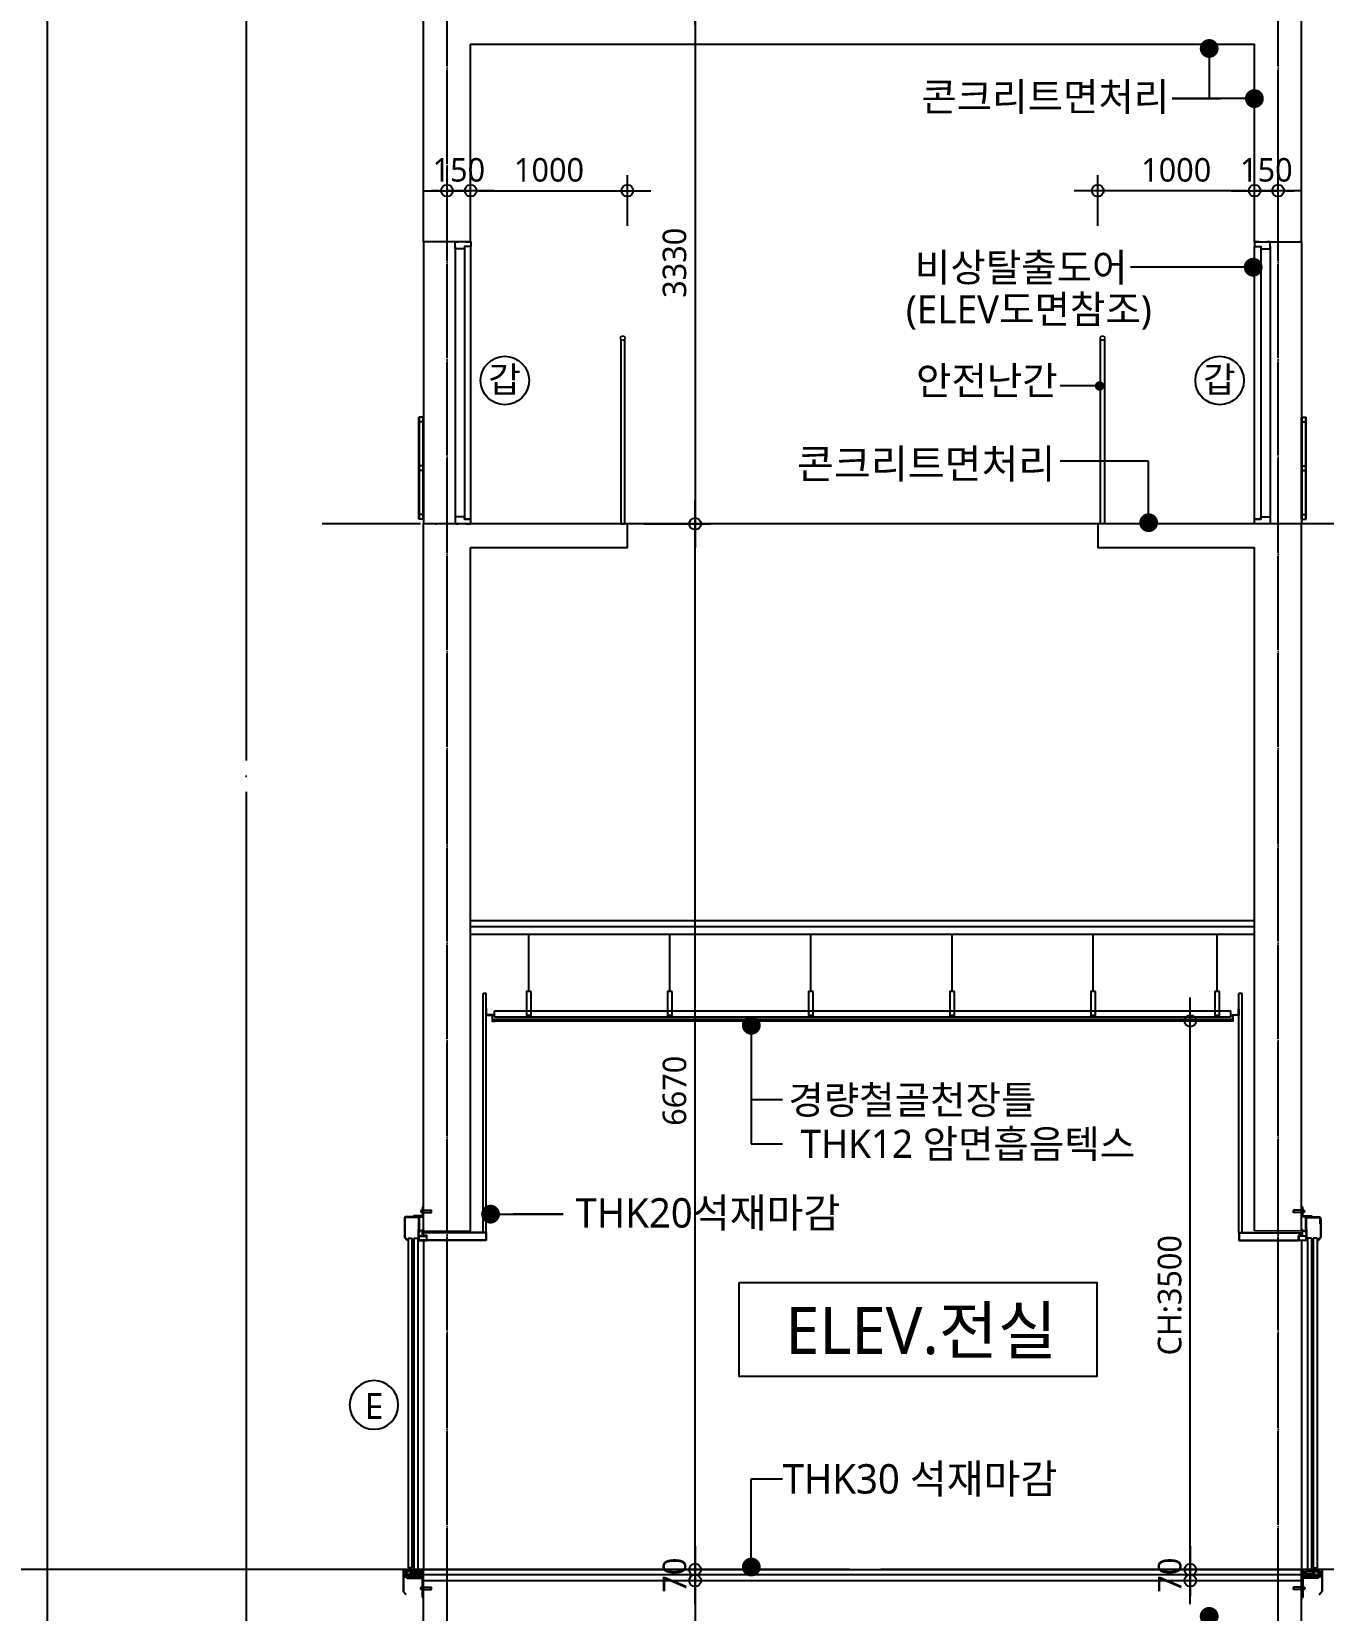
# Model space of a CAD drawing. Header units: millimetres. Extents: x 81033 to 452328, y -17390 to 42241.
# Drawn here: x 342581 to 350820, y 24084 to 34154 of the extents above; entities that cross this region are included whole.
import ezdxf
from ezdxf.enums import TextEntityAlignment as Align

# ---------------------------------------------------------------- set-up
doc = ezdxf.new("R2010")
doc.units = ezdxf.units.MM
doc.header["$LTSCALE"] = 100
doc.header["$MEASUREMENT"] = 0
doc.header["$PDSIZE"] = -10
doc.linetypes.add('CEN', pattern=[62, 60, -1, 0, -1])
doc.linetypes.add('HID', pattern=[2.5, 1.5, -1])
doc.layers.get('0').update_dxf_attribs({"linetype": 'CONTINUOUS'})
doc.layers.get('Defpoints').update_dxf_attribs({"color": 171, "linetype": 'CONTINUOUS'})
doc.layers.add('1-골조', color=2, linetype='CONTINUOUS', lineweight=0)
for name, color, linetype in [('A-CORE-ELEV', 5, 'CONTINUOUS'), ('A-DOOR', 4, 'CONTINUOUS'), ('A-ETC', 8, 'CONTINUOUS'), ('A-FIN-6', 6, 'CONTINUOUS'), ('A-SYM', 7, 'CONTINUOUS'), ('CEN(ST)', 1, 'CEN'), ('CG-BEAM', 3, 'CONTINUOUS'), ('CON', 2, 'CONTINUOUS'), ('FIN', 8, 'CONTINUOUS'), ('FIN(THK20 화강석)', 5, 'CONTINUOUS'), ('FIN-2', 9, 'CONTINUOUS'), ('NDIM', 7, 'CONTINUOUS'), ('SASAC 도면명', 2, 'CONTINUOUS'), ('TEXT(MIN)', 7, 'CONTINUOUS'), ('TEXT(NOTE小)', 1, 'CONTINUOUS'), ('TEXT(노트)', 7, 'CONTINUOUS'), ('TEXT(실명)', 3, 'CONTINUOUS'), ('XREF', 7, 'CONTINUOUS'), ('하지철물', 5, 'CONTINUOUS')]:
    doc.layers.add(name, color=color, linetype=linetype)
doc.styles.add('CGS', font='cgse', dxfattribs={"bigfont": 'cgs'})
doc.styles.add('나눔바른고딕', font='NanumBarunGothic.ttf')
doc.dimstyles.new('NDIM 1200', dxfattribs={"dimscale": 75, "dimtxt": 3, "dimasz": 1, "dimexe": 2, "dimexo": 2, "dimgap": 1, "dimtad": 1, "dimdec": 0, "dimdsep": 46, "dimtxsty": 'CGS', "dimblk": 'DOT0', "dimcen": 1, "dimdle": 8, "dimclrd": 256, "dimclre": 256, "dimclrt": 256, "dimadec": 0, "dimazin": 0, "dimtfac": 1, "dimtdec": 0, "dimtix": 1, "dimtmove": 2, "dimatfit": 3, "dimldrblk": 'DOT0', "dimfxl": 1, "dimtolj": 1, "dimtzin": 0, "dimlwd": -1, "dimlwe": -1, "dimarcsym": 0})

# ---------------------------------------------------------------- blocks, each defined once
blk = doc.blocks.new('A$C25f2d0dc')
at = {"layer": '1-골조'}
blk.add_line((0, 0), (300, 0), dxfattribs=at)
at = {"layer": 'A-CORE-ELEV', "color": 6, "linetype": 'Continuous'}
for p, q in [((-13, 128), (-14, 129)), ((-14, 128), (-13, 128)), ((-13, 122), (-14, 122)), ((-13, 122), (-14, 121)), ((-13, 128), (-7, 128)), ((-7, 122), (-13, 122)), ((-6, 132), (47, 135)), ((-6, 132), (51, 132)), ((-6, 118), (47, 115)), ((-6, 118), (51, 118)), ((47, 115), (47, 135)), ((51, 118), (51, 132)), ((-120, 78), (-122, 78)), ((-122, 78), (-122, -39)), ((-120, 45), (-120, 86)), ((-120, 78), (-120, -39)), ((-117, 45), (-120, 45)), ((-117, 45), (-117, 86)), ((-31, 90), (-116, 90)), ((-31, 87), (-116, 87)), ((-30, 10), (-32, 10)), ((-32, -45), (-32, 10)), ((-30, -10), (-30, 86)), ((-30, -45), (-30, 10)), ((-10, 2), (-30, 2)), ((-27, -10), (-27, 86)), ((0, 15), (-10, 2)), ((-105, -60), (-121, -41)), ((-104, -59), (-120, -40)), ((-105, -60), (-104, -59)), ((-30, -45), (-32, -45)), ((-27, -10), (-30, -10)), ((-29, -32), (18, -32)), ((-29, -34), (18, -34)), ((-130, -2165), (-130, -2300)), ((-129, -2165), (-129, -2299)), ((-4, -2190), (-129, -2190)), ((-129, -2206), (-4, -2206)), ((-126, -2193), (-126, -2203)), ((-7, -2193), (-126, -2193)), ((-126, -2203), (-7, -2203)), ((-7, -2193), (-7, -2203)), ((-4, -2190), (-4, -2206)), ((0, -2216), (0, -2160)), ((-113, -2319), (-130, -2300)), ((-112, -2318), (-129, -2299)), ((-15, -2276), (-16, -2275)), ((-16, -2277), (-15, -2276)), ((-15, -2283), (-16, -2282)), ((-15, -2283), (-16, -2283)), ((-15, -2276), (-9, -2276)), ((-9, -2283), (-15, -2283)), ((-8, -2272), (47, -2270)), ((-8, -2272), (51, -2272)), ((-8, -2286), (47, -2289)), ((-8, -2286), (51, -2286)), ((47, -2289), (47, -2270)), ((51, -2286), (51, -2272)), ((-113, -2319), (-112, -2318))]:
    blk.add_line(p, q, dxfattribs=at)
at = {"layer": 'A-CORE-ELEV', "color": 4, "linetype": 'Continuous'}
for p, q in [((-99, -45), (-99, -2149)), ((-99, -45), (-74, -45)), ((-74, -45), (-74, -2149)), ((-62, -45), (-62, -2163)), ((-62, -45), (-37, -45)), ((-37, -45), (-37, -2163)), ((-74, -2149), (-99, -2149)), ((-37, -2163), (-62, -2163))]:
    blk.add_line(p, q, dxfattribs=at)
at = {"layer": 'A-CORE-ELEV', "color": 9, "linetype": 'Continuous'}
blk.add_line((0, -60), (0, -2160), dxfattribs=at)
at = {"layer": 'A-CORE-ELEV', "color": 6, "linetype": 'Continuous'}
for points in [[(-65, 90), (0, 90), (0, 155), (-2, 155, 0.414214), (-6, 151), (-6, 100, -0.414214), (-10, 96), (-61, 96, 0.414214), (-65, 92)], [(17, -27, -0.414214), (19, -29), (19, -30), (-6, -30), (-6, 2), (-5, 2, -0.414214), (-3, 0), (-3, -25, 0.414214), (-1, -27)], [(-8, -2220), (-8, -2334, 0.414214), (-2, -2340), (0, -2340), (0, -2206), (-109, -2206), (-109, -2208, 0.414214), (-103, -2214), (-14, -2214, -0.414214)]]:
    blk.add_lwpolyline(points, format="xyb", close=True, dxfattribs=at)
for points in [[(-14, 128), (-18, 128), (-18, 122), (-14, 122)], [(-7, 118), (-13, 118), (-14, 119), (-14, 131), (-13, 132), (-7, 132)], [(-6, 116), (-7, 116), (-7, 134), (-6, 134)], [(-16, -2276), (-20, -2276), (-20, -2283), (-16, -2283)], [(-9, -2286), (-15, -2286), (-16, -2285), (-16, -2273), (-15, -2272), (-9, -2272)], [(-8, -2289), (-9, -2289), (-9, -2270), (-8, -2270)]]:
    blk.add_lwpolyline(points, dxfattribs=at)
for points in [[(18, -58), (-29, -58), (-29, -32), (-20, -32), (-20, -30), (-30, -30), (-30, -60), (20, -60), (20, -30), (10, -30), (10, -32), (18, -32)], [(-106, -2160), (-101, -2160), (-101, -2162), (-95, -2162), (-95, -2160), (-89, -2160), (-89, -2162), (-84, -2162), (-84, -2160), (-78, -2160), (-78, -2162), (-72, -2162), (-72, -2160), (-64, -2160), (-64, -2171), (-33, -2171), (-33, -2160), (-5, -2160), (-5, -2165), (-10, -2165), (-10, -2176), (-5, -2176), (-5, -2185), (-15, -2185), (-15, -2171), (-27, -2171), (-27, -2185), (-82, -2185), (-82, -2176), (-72, -2176), (-72, -2171), (-115, -2171), (-115, -2176), (-105, -2176), (-105, -2185), (-129, -2185), (-129, -2165), (-130, -2165), (-130, -2163), (-128, -2160), (-112, -2160), (-112, -2162), (-106, -2162)]]:
    blk.add_lwpolyline(points, close=True, dxfattribs=at)
blk.add_circle((-3, -2166), 2.5, dxfattribs=at)
for centre, radius, start, end in [((-116, 86), 4, 90, 180), ((-116, 86), 1, 90, 180), ((-31, 86), 4, 0, 90), ((-31, 86), 1, 0, 90), ((-119, -39), 2.5, 180, 220), ((-119, -39), 1, 180, 220), ((-3, -2157), 3.63, 226.3972, 313.6028)]:
    blk.add_arc(centre, radius, start, end, dxfattribs=at)
at = {"layer": 'A-FIN-6'}
for p, q in [((400, -10), (-6, -10)), ((398, -12), (-6, -12)), ((398, -58), (20, -58)), ((400, -60), (20, -60)), ((398, -12), (398, -58)), ((400, -10), (400, -60))]:
    blk.add_line(p, q, dxfattribs=at)
blk = doc.blocks.new('ELEV비상도어1')
at = {"color": 252, "linetype": 'Continuous'}
for p, q in [((162556, 62412), (162556, 63062)), ((162586, 63062), (162556, 63062)), ((162559, 62412), (162559, 63062)), ((162583, 62412), (162583, 63062)), ((162586, 62412), (162586, 63062)), ((162586, 63032), (162556, 63032)), ((162586, 62752), (162556, 62752)), ((162586, 62722), (162556, 62722)), ((162586, 62442), (162556, 62442)), ((162586, 62412), (162556, 62412))]:
    blk.add_line(p, q, dxfattribs=at)
at = {"layer": 'A-DOOR', "color": 8, "linetype": 'Continuous'}
for p, q in [((162586, 64182), (162586, 62382)), ((162786, 64152), (162786, 62412))]:
    blk.add_line(p, q, dxfattribs=at)
at = {"layer": 'A-DOOR', "linetype": 'Continuous'}
for points in [[(162856, 64182), (162886, 64182), (162886, 64152), (162846, 64152), (162846, 64137), (162786, 64137), (162786, 64152), (162786, 64182), (162806, 64182)], [(162856, 62382), (162886, 62382), (162886, 62412), (162846, 62412), (162846, 62427), (162786, 62427), (162786, 62412), (162786, 62382), (162806, 62382)]]:
    blk.add_lwpolyline(points, dxfattribs=at)
blk.add_lwpolyline([(162886, 64152), (162846, 64152), (162846, 62412), (162886, 62412)], close=True, dxfattribs=at)
blk = doc.blocks.new('DOT0')
blk.add_line((-3, 0), (3, 0))
at = {"color": 6}
blk.add_circle((0, 0), 0.75, dxfattribs=at)
blk = doc.blocks.new('*D992')
at = {"layer": 'Defpoints', "color": 0, "ltscale": 0.4, "transparency": 16777216}
for p in [(349546, 27844), (349971, 27844), (349546, 24344)]:
    blk.add_point(p, dxfattribs=at)
at = {"layer": 'NDIM', "ltscale": 0.4, "transparency": 16777216}
for p, q in [((349646, 27844), (350071, 27844)), ((349971, 24394), (349971, 27794)), ((349646, 24344), (350071, 24344))]:
    blk.add_line(p, q, dxfattribs=at)
at = {"layer": 'NDIM', "ltscale": 0.4, "transparency": 16777216, "xscale": 50, "yscale": 50, "zscale": 50}
for p, rotation in [((349971, 27844), 90), ((349971, 24344), 270)]:
    blk.add_blockref('DOT0', p, dxfattribs=dict(at, rotation=rotation))
at = {"layer": 'NDIM', "ltscale": 0.4, "transparency": 16777216, "insert": (349840, 26094), "char_height": 150, "attachment_point": 5, "rotation": 90, "style": '나눔바른고딕'}
blk.add_mtext('\\A1;CH:3500', dxfattribs=at)
blk = doc.blocks.new('*D993')
at = {"layer": 'Defpoints', "color": 0, "ltscale": 0.4, "transparency": 16777216}
for p in [(349546, 24344), (349546, 24274), (349971, 24274)]:
    blk.add_point(p, dxfattribs=at)
at = {"layer": 'NDIM', "ltscale": 0.4, "transparency": 16777216}
for p, q in [((349971, 24394), (349971, 24444)), ((349646, 24344), (350071, 24344)), ((349646, 24274), (350071, 24274)), ((349971, 24344), (349971, 24274)), ((349971, 24224), (349971, 24174))]:
    blk.add_line(p, q, dxfattribs=at)
at = {"layer": 'NDIM', "ltscale": 0.4, "transparency": 16777216, "xscale": 50, "yscale": 50, "zscale": 50}
for p, rotation in [((349971, 24344), 270), ((349971, 24274), 90)]:
    blk.add_blockref('DOT0', p, dxfattribs=dict(at, rotation=rotation))
at = {"layer": 'NDIM', "ltscale": 0.4, "transparency": 16777216, "insert": (349840, 24309), "char_height": 150, "attachment_point": 5, "rotation": 90, "style": '나눔바른고딕'}
blk.add_mtext('\\A1;70', dxfattribs=at)
blk = doc.blocks.new('*D994')
at = {"layer": 'Defpoints', "color": 0, "ltscale": 0.4, "transparency": 16777216}
for p in [(346388, 31014), (346813, 31014), (346388, 24344)]:
    blk.add_point(p, dxfattribs=at)
at = {"layer": 'NDIM', "ltscale": 0.4, "transparency": 16777216}
for p, q in [((346488, 31014), (346913, 31014)), ((346813, 24394), (346813, 30964)), ((346488, 24344), (346913, 24344))]:
    blk.add_line(p, q, dxfattribs=at)
at = {"layer": 'NDIM', "ltscale": 0.4, "transparency": 16777216, "xscale": 50, "yscale": 50, "zscale": 50}
for p, rotation in [((346813, 31014), 90), ((346813, 24344), 270)]:
    blk.add_blockref('DOT0', p, dxfattribs=dict(at, rotation=rotation))
at = {"layer": 'NDIM', "ltscale": 0.4, "transparency": 16777216, "insert": (346682, 27398), "char_height": 150, "attachment_point": 5, "rotation": 90, "style": '나눔바른고딕'}
blk.add_mtext('\\A1;6670', dxfattribs=at)
blk = doc.blocks.new('*D995')
at = {"layer": 'Defpoints', "color": 0, "ltscale": 0.4, "transparency": 16777216}
for p in [(346388, 24344), (346388, 24274), (346813, 24274)]:
    blk.add_point(p, dxfattribs=at)
at = {"layer": 'NDIM', "ltscale": 0.4, "transparency": 16777216}
for p, q in [((346813, 24394), (346813, 24444)), ((346488, 24344), (346913, 24344)), ((346488, 24274), (346913, 24274)), ((346813, 24344), (346813, 24274)), ((346813, 24224), (346813, 24174))]:
    blk.add_line(p, q, dxfattribs=at)
at = {"layer": 'NDIM', "ltscale": 0.4, "transparency": 16777216, "xscale": 50, "yscale": 50, "zscale": 50}
for p, rotation in [((346813, 24344), 270), ((346813, 24274), 90)]:
    blk.add_blockref('DOT0', p, dxfattribs=dict(at, rotation=rotation))
at = {"layer": 'NDIM', "ltscale": 0.4, "transparency": 16777216, "insert": (346682, 24309), "char_height": 150, "attachment_point": 5, "rotation": 90, "style": '나눔바른고딕'}
blk.add_mtext('\\A1;70', dxfattribs=at)
blk = doc.blocks.new('*D996')
at = {"layer": 'Defpoints', "color": 0, "ltscale": 0.4, "transparency": 16777216}
for p in [(346388, 34344), (346388, 31014), (346813, 31014)]:
    blk.add_point(p, dxfattribs=at)
at = {"layer": 'NDIM', "ltscale": 0.4, "transparency": 16777216}
for p, q in [((346488, 34344), (346913, 34344)), ((346813, 34294), (346813, 31064)), ((346488, 31014), (346913, 31014))]:
    blk.add_line(p, q, dxfattribs=at)
at = {"layer": 'NDIM', "ltscale": 0.4, "transparency": 16777216, "xscale": 50, "yscale": 50, "zscale": 50}
for p, rotation in [((346813, 34344), 90), ((346813, 31014), 270)]:
    blk.add_blockref('DOT0', p, dxfattribs=dict(at, rotation=rotation))
at = {"layer": 'NDIM', "ltscale": 0.4, "transparency": 16777216, "insert": (346682, 32679), "char_height": 150, "attachment_point": 5, "rotation": 90, "style": '나눔바른고딕'}
blk.add_mtext('\\A1;3330', dxfattribs=at)
blk = doc.blocks.new('*D997')
at = {"layer": 'Defpoints', "color": 0, "ltscale": 0.4, "transparency": 16777216}
for p in [(346381, 33139), (345381, 32814), (346381, 32814)]:
    blk.add_point(p, dxfattribs=at)
at = {"layer": 'NDIM', "ltscale": 0.4, "transparency": 16777216}
for p, q in [((345381, 32914), (345381, 33239)), ((346381, 32914), (346381, 33239)), ((345431, 33139), (346331, 33139))]:
    blk.add_line(p, q, dxfattribs=at)
at = {"layer": 'NDIM', "ltscale": 0.4, "transparency": 16777216, "xscale": 50, "yscale": 50, "zscale": 50, "rotation": 180}
blk.add_blockref('DOT0', (345381, 33139), dxfattribs=at)
at = {"layer": 'NDIM', "ltscale": 0.4, "transparency": 16777216, "xscale": 50, "yscale": 50, "zscale": 50}
blk.add_blockref('DOT0', (346381, 33139), dxfattribs=at)
at = {"layer": 'NDIM', "ltscale": 0.4, "transparency": 16777216, "insert": (345881, 33271), "char_height": 150, "attachment_point": 5, "style": '나눔바른고딕'}
blk.add_mtext('\\A1;1000', dxfattribs=at)
blk = doc.blocks.new('*D998')
at = {"layer": 'Defpoints', "color": 0, "ltscale": 0.4, "transparency": 16777216}
for p in [(345381, 33139), (345231, 32814), (345381, 32814)]:
    blk.add_point(p, dxfattribs=at)
at = {"layer": 'NDIM', "ltscale": 0.4, "transparency": 16777216}
for p, q in [((345231, 32914), (345231, 33239)), ((345381, 32914), (345381, 33239)), ((345181, 33139), (345131, 33139)), ((345231, 33139), (345381, 33139)), ((345431, 33139), (345481, 33139))]:
    blk.add_line(p, q, dxfattribs=at)
at = {"layer": 'NDIM', "ltscale": 0.4, "transparency": 16777216, "xscale": 50, "yscale": 50, "zscale": 50}
blk.add_blockref('DOT0', (345231, 33139), dxfattribs=at)
at = {"layer": 'NDIM', "ltscale": 0.4, "transparency": 16777216, "xscale": 50, "yscale": 50, "zscale": 50, "rotation": 180}
blk.add_blockref('DOT0', (345381, 33139), dxfattribs=at)
at = {"layer": 'NDIM', "ltscale": 0.4, "transparency": 16777216, "insert": (345306, 33271), "char_height": 150, "attachment_point": 5, "style": '나눔바른고딕'}
blk.add_mtext('\\A1;150', dxfattribs=at)
blk = doc.blocks.new('*D999')
at = {"layer": 'Defpoints', "color": 0, "ltscale": 0.4, "transparency": 16777216}
for p in [(349381, 33139), (349381, 32814), (350381, 32814)]:
    blk.add_point(p, dxfattribs=at)
at = {"layer": 'NDIM', "ltscale": 0.4, "transparency": 16777216}
for p, q in [((349381, 32914), (349381, 33239)), ((350381, 32914), (350381, 33239)), ((350331, 33139), (349431, 33139))]:
    blk.add_line(p, q, dxfattribs=at)
at = {"layer": 'NDIM', "ltscale": 0.4, "transparency": 16777216, "xscale": 50, "yscale": 50, "zscale": 50, "rotation": 180}
blk.add_blockref('DOT0', (349381, 33139), dxfattribs=at)
at = {"layer": 'NDIM', "ltscale": 0.4, "transparency": 16777216, "xscale": 50, "yscale": 50, "zscale": 50}
blk.add_blockref('DOT0', (350381, 33139), dxfattribs=at)
at = {"layer": 'NDIM', "ltscale": 0.4, "transparency": 16777216, "insert": (349881, 33271), "char_height": 150, "attachment_point": 5, "style": '나눔바른고딕'}
blk.add_mtext('\\A1;1000', dxfattribs=at)
blk = doc.blocks.new('*D1000')
at = {"layer": 'Defpoints', "color": 0, "ltscale": 0.4, "transparency": 16777216}
for p in [(350381, 33139), (350381, 32814), (350531, 32814)]:
    blk.add_point(p, dxfattribs=at)
at = {"layer": 'NDIM', "ltscale": 0.4, "transparency": 16777216}
for p, q in [((350381, 32914), (350381, 33239)), ((350531, 32914), (350531, 33239)), ((350331, 33139), (350281, 33139)), ((350531, 33139), (350381, 33139)), ((350581, 33139), (350631, 33139))]:
    blk.add_line(p, q, dxfattribs=at)
at = {"layer": 'NDIM', "ltscale": 0.4, "transparency": 16777216, "xscale": 50, "yscale": 50, "zscale": 50}
blk.add_blockref('DOT0', (350381, 33139), dxfattribs=at)
at = {"layer": 'NDIM', "ltscale": 0.4, "transparency": 16777216, "xscale": 50, "yscale": 50, "zscale": 50, "rotation": 180}
blk.add_blockref('DOT0', (350531, 33139), dxfattribs=at)
at = {"layer": 'NDIM', "ltscale": 0.4, "transparency": 16777216, "insert": (350456, 33271), "char_height": 150, "attachment_point": 5, "style": '나눔바른고딕'}
blk.add_mtext('\\A1;150', dxfattribs=at)
blk = doc.blocks.new('*D1006')
at = {"layer": 'Defpoints', "color": 0, "ltscale": 0.4, "transparency": 16777216}
for p in [(346388, 24344), (346388, 21014), (346813, 21014)]:
    blk.add_point(p, dxfattribs=at)
at = {"layer": 'NDIM', "ltscale": 0.4, "transparency": 16777216}
for p, q in [((346488, 24344), (346913, 24344)), ((346813, 24294), (346813, 21064)), ((346488, 21014), (346913, 21014))]:
    blk.add_line(p, q, dxfattribs=at)
at = {"layer": 'NDIM', "ltscale": 0.4, "transparency": 16777216, "xscale": 50, "yscale": 50, "zscale": 50}
for p, rotation in [((346813, 24344), 90), ((346813, 21014), 270)]:
    blk.add_blockref('DOT0', p, dxfattribs=dict(at, rotation=rotation))
at = {"layer": 'NDIM', "ltscale": 0.4, "transparency": 16777216, "insert": (346682, 22679), "char_height": 150, "attachment_point": 5, "rotation": 90, "style": '나눔바른고딕'}
blk.add_mtext('\\A1;3330', dxfattribs=at)
blk = doc.blocks.new('E')
at = {"layer": 'TEXT(NOTE小)'}
blk.add_circle((287, -86), 155, dxfattribs=at)
at = {"layer": 'TEXT(NOTE小)', "style": '나눔바른고딕'}
blk.add_text('E', height=165, dxfattribs=at).set_placement((288, -79), align=Align.MIDDLE_CENTER)
blk = doc.blocks.new('갑종방화문표기')
at = {"layer": 'TEXT(NOTE小)'}
blk.add_circle((0, 0), 150, dxfattribs=at)
at = {"layer": 'TEXT(NOTE小)', "style": '나눔바른고딕'}
blk.add_text('갑', height=160.1, dxfattribs=at).set_placement((-1.8, 7), align=Align.MIDDLE_CENTER)

msp = doc.modelspace()

# ---------------------------------------------------------------- linework, layer by layer
at = {"ltscale": 10000}
msp.add_lwpolyline([(347094.1, 26176.4), (349375.5, 26176.4), (349375.5, 25576.4), (347094.1, 25576.4)], close=True, dxfattribs=at)
at = {"layer": 'A-ETC'}
for p, q in [((350381.1, 28443.9), (345381.1, 28443.9)), ((350381.1, 28393.9), (345381.1, 28393.9))]:
    msp.add_line(p, q, dxfattribs=at)
at = {"layer": 'A-SYM'}
for points in [[(350371.9, 32650.8), (349590, 32650.8)], [(349392, 31893.7), (349140.8, 31893.7)]]:
    msp.add_lwpolyline(points, dxfattribs=at)
for points, const_width in [([(350371.9, 32680.8, 1), (350371.9, 32620.8, 1)], 60), ([(349392, 31908.7, 1), (349392, 31878.7, 1)], 30)]:
    msp.add_lwpolyline(points, format="xyb", close=True, dxfattribs=dict(at, const_width=const_width))
at = {"layer": 'CEN(ST)', "ltscale": 0.1}
for p, q in [((345231.1, -4515.5), (345231.1, 37282.2)), ((350531.1, -4515.5), (350531.1, 37282.2))]:
    msp.add_line(p, q, dxfattribs=at)
at = {"layer": 'CEN(ST)'}
for p, q in [((343948.6, 35505.4, 0), (343948.6, 1343.9)), ((351261.1, 31013.9), (344433.5, 31013.9)), ((360198, 24343.9), (336308.6, 24343.9))]:
    msp.add_line(p, q, dxfattribs=at)
at = {"layer": 'CG-BEAM', "color": 252}
msp.add_line((345381.1, 28483.9, 0), (350381.1, 28483.9), dxfattribs=at)
at = {"layer": 'CG-BEAM', "color": 252, "elevation": 0}
for points in [[(346338.6, 32190.6), (346338.6, 31013.9), (346363.6, 31013.9), (346363.6, 32190.6)], [(349423.6, 32190.6), (349423.6, 31013.9), (349398.6, 31013.9), (349398.6, 32190.6)]]:
    msp.add_lwpolyline(points, dxfattribs=at)
at = {"layer": 'CON', "ltscale": 0.1}
for p, q in [((342681.1, 35527.7), (342681.1, 14343.9)), ((345081.1, 32813.9), (345081.1, 34273.9)), ((350681.1, 32813.9), (350681.1, 34273.9)), ((345381.1, 32813.9), (345381.1, 34073.9)), ((350381.1, 32813.9), (350381.1, 34073.9)), ((345381.1, 32813.9), (345081.1, 32813.9)), ((350381.1, 32813.9), (350681.1, 32813.9)), ((345081.1, 26503.9), (345081.1, 31013.9)), ((350681.1, 26503.9), (350681.1, 31013.9)), ((345381.1, 26503.9), (345381.1, 30863.9)), ((350381.1, 26503.9), (350381.1, 30863.9)), ((345081.1, 22813.9), (345081.1, 24273.9)), ((350681.1, 22813.9), (350681.1, 24273.9))]:
    msp.add_line(p, q, dxfattribs=at)
at = {"layer": 'CON', "ltscale": 10000}
for p, q in [((345381.1, 34073.9), (350381.1, 34073.9)), ((345081.1, 24273.9), (350681.1, 24273.9)), ((345081.1, 24273.9), (350681.1, 24273.9))]:
    msp.add_line(p, q, dxfattribs=at)
at = {"layer": 'FIN', "ltscale": 10000}
for p, q in [((345081.1, 24343.9), (350681.1, 24343.9)), ((345081.1, 24343.9), (350681.1, 24343.9)), ((345081.1, 24313.9), (350681.1, 24313.9)), ((345081.1, 24313.9), (350681.1, 24313.9))]:
    msp.add_line(p, q, dxfattribs=at)
at = {"layer": 'FIN(THK20 화강석)', "ltscale": 10000}
for p, q in [((345461.1, 26493.9), (345461.1, 28018.9)), ((345481.1, 28018.9), (345461.1, 28018.9)), ((345481.1, 26493.9), (345481.1, 28018.9)), ((350281.1, 26493.9), (350281.1, 28018.9)), ((350301.1, 28018.9), (350281.1, 28018.9)), ((350301.1, 26493.9), (350301.1, 28018.9))]:
    msp.add_line(p, q, dxfattribs=at)
at = {"layer": 'FIN-2'}
for p, q in [((345751.6, 28030.9), (345751.6, 28393.9)), ((346651.6, 28030.9), (346651.6, 28393.9)), ((347551.6, 28030.9), (347551.6, 28393.9)), ((348451.6, 28030.9), (348451.6, 28393.9)), ((349351.6, 28030.9), (349351.6, 28393.9)), ((350142.2, 28030.9), (350142.2, 28393.9)), ((345533.1, 27869.9), (345533.1, 27907.9)), ((345533.1, 27907.9), (350229.1, 27907.9)), ((350229.1, 27869.9), (350229.1, 27907.9)), ((345521.1, 27855.9), (350241.1, 27855.9)), ((345521.1, 27843.9), (350223.1, 27843.9)), ((345533.1, 27869.9), (350229.1, 27869.9))]:
    msp.add_line(p, q, dxfattribs=at)
for points in [[(345766.6, 28030.9), (345736.6, 28030.9), (345736.6, 27880.9), (345766.6, 27880.9)], [(346666.6, 28030.9), (346636.6, 28030.9), (346636.6, 27880.9), (346666.6, 27880.9)], [(347566.6, 28030.9), (347536.6, 28030.9), (347536.6, 27880.9), (347566.6, 27880.9)], [(348466.6, 28030.9), (348436.6, 28030.9), (348436.6, 27880.9), (348466.6, 27880.9)], [(349366.6, 28030.9), (349336.6, 28030.9), (349336.6, 27880.9), (349366.6, 27880.9)], [(350157.2, 28030.9), (350127.2, 28030.9), (350127.2, 27880.9), (350157.2, 27880.9)]]:
    msp.add_lwpolyline(points, close=True, dxfattribs=at)
for points in [[(345539.1, 27841.9), (345539.1, 27843.9), (345521.1, 27843.9), (345521.1, 27881.9), (345483.1, 27881.9), (345483.1, 27921.9), (345481.1, 27921.9), (345481.1, 27879.9), (345519.1, 27879.9), (345519.1, 27841.9), (345539.1, 27841.9)], [(350223.1, 27841.9), (350223.1, 27843.9), (350241.1, 27843.9), (350241.1, 27881.9), (350279.1, 27881.9), (350279.1, 27921.9), (350281.1, 27921.9), (350281.1, 27879.9), (350243.1, 27879.9), (350243.1, 27841.9), (350223.1, 27841.9)]]:
    msp.add_lwpolyline(points, dxfattribs=at)
at = {"layer": 'SASAC 도면명', "ltscale": 10000}
for points in [[(345381.1, 30863.9), (346381.1, 30863.9), (346381.1, 31013.9), (345081.1, 31013.9)], [(350681.1, 31013.9), (349381.1, 31013.9), (349381.1, 30863.9), (350381.1, 30863.9)]]:
    msp.add_lwpolyline(points, dxfattribs=at)
at = {"layer": 'TEXT(MIN)', "ltscale": 10000}
msp.add_line((347371.1, 27339.5), (347171.1, 27339.5), dxfattribs=at)
at = {"layer": '하지철물', "color": 3, "linetype": 'HID', "lineweight": 20}
for centre, radius in [((346351.1, 32198.9), 15), ((346351.1, 32198.9), 13), ((349411.1, 32198.9), 15), ((349411.1, 32198.9), 13)]:
    msp.add_circle(centre, radius, dxfattribs=at)

# ---------------------------------------------------------------- block references
msp.add_blockref('ELEV비상도어1', (182495.5, -31368.1))
at = {"xscale": -1}
msp.add_blockref('ELEV비상도어1', (513266.7, -31368.1), dxfattribs=at)
at = {"xscale": 1.030731055544951, "yscale": 1.030731055544951, "zscale": 1.030731055544951}
for p in [(345599.4, 31928.1), (350157.7, 31928.1)]:
    msp.add_blockref('갑종방화문표기', p, dxfattribs=at)
at = {"layer": 'CEN(ST)', "xscale": -1, "rotation": 180}
msp.add_blockref('E', (344477.7, 25308.3, 0), dxfattribs=at)
at = {"layer": 'XREF'}
msp.add_blockref('A$C25f2d0dc', (345081.1, 26503.9), dxfattribs=at)
at = {"layer": 'XREF', "xscale": -1}
msp.add_blockref('A$C25f2d0dc', (350681.1, 26503.9), dxfattribs=at)

# ---------------------------------------------------------------- texts
at = {"layer": 'TEXT(MIN)', "style": '나눔바른고딕'}
msp.add_text('콘크리트면처리', height=180, rotation=360, dxfattribs=at).set_placement((349836.8, 33737.9), align=Align.MIDDLE_RIGHT)
for s, p in [('비상탈출도어', (348214.8, 32649.2)), ('(ELEV도면참조)', (348157, 32382.6)), ('안전난간', (348221.9, 31927.6))]:
    msp.add_text(s, height=180, dxfattribs=at).set_placement(p, align=Align.MIDDLE_LEFT)
for s, p in [('경량철골천장틀', (348988.9, 27339.5)), ('THK12 암면흡음텍스', (349619, 27059.5))]:
    msp.add_text(s, height=180, dxfattribs=at).set_placement(p, align=Align.MIDDLE_RIGHT)
at = {"layer": 'TEXT(노트)', "style": '나눔바른고딕'}
for s, p in [('콘크리트면처리', (347462.9, 31397.8)), ('THK30 석재마감', (347371.1, 24923))]:
    msp.add_text(s, height=187.5, dxfattribs=at).set_placement(p, align=Align.MIDDLE_LEFT)
msp.add_text('THK20석재마감', height=187.5, dxfattribs=at).set_placement((347738.9, 26619.4), align=Align.MIDDLE_RIGHT)
at = {"layer": 'TEXT(실명)', "style": '나눔바른고딕'}
msp.add_text('ELEV.전실', height=300, dxfattribs=at).set_placement((348254.2, 25874.7), align=Align.MIDDLE)

# ---------------------------------------------------------------- dimensions: what is measured, and where the dimension line sits
at = {"layer": 'NDIM', "ltscale": 0.4}
for base, p1, p2, angle, picture, middle in [((346813.3, 31013.9), (346388.3, 34343.9), (346388.3, 31013.9), 270, '*D996', (346681.7, 32678.9)), ((349381.1, 33139.1), (350381.1, 32813.9), (349381.1, 32813.9), 180, '*D999', (349881.1, 33270.6)), ((350381.1, 33139.1), (350531.1, 32813.9), (350381.1, 32813.9), 180, '*D1000', (350456.1, 33270.6)), ((346813.3, 24273.9), (346388.3, 24343.9), (346388.3, 24273.9), 270, '*D995', (346681.8, 24308.9)), ((346813.3, 21013.9), (346388.3, 24343.9), (346388.3, 21013.9), 270, '*D1006', (346681.7, 22678.9)), ((349971.5, 24273.9), (349546.5, 24343.9), (349546.5, 24273.9), 270, '*D993', (349840, 24308.9))]:
    dim = msp.add_linear_dim(base=base, p1=p1, p2=p2, angle=angle, dimstyle='NDIM 1200', override={"dimscale": 50, "dimtxsty": '나눔바른고딕'}, dxfattribs=at)
    dim.commit()
    dim.dimension.update_dxf_attribs({"geometry": picture, "text_midpoint": middle})
for base, p1, p2, picture, middle in [((345381.1, 33139.1), (345231.1, 32813.9), (345381.1, 32813.9), '*D998', (345306.1, 33270.6)), ((346381.1, 33139.1), (345381.1, 32813.9), (346381.1, 32813.9), '*D997', (345881.1, 33270.6))]:
    dim = msp.add_linear_dim(base=base, p1=p1, p2=p2, dimstyle='NDIM 1200', override={"dimscale": 50, "dimtxsty": '나눔바른고딕'}, dxfattribs=at)
    dim.commit()
    dim.dimension.update_dxf_attribs({"geometry": picture, "text_midpoint": middle})
dim = msp.add_linear_dim(base=(346813.3, 31013.9), p1=(346388.3, 24343.9), p2=(346388.3, 31013.9), angle=90, dimstyle='NDIM 1200', override={"dimscale": 50, "dimtxsty": '나눔바른고딕'}, dxfattribs=at)
dim.commit()
dim.dimension.update_dxf_attribs({"geometry": '*D994', "text_midpoint": (346681.7, 27398.5), "dimtype": 160})
dim = msp.add_linear_dim(base=(349971.5, 27843.9), p1=(349546.5, 24343.9), p2=(349546.5, 27843.9), angle=90, text='CH:<>', dimstyle='NDIM 1200', override={"dimscale": 50, "dimtxsty": '나눔바른고딕'}, dxfattribs=at)
dim.commit()
dim.dimension.update_dxf_attribs({"geometry": '*D992', "text_midpoint": (349839.9, 26093.9)})

# ---------------------------------------------------------------- leaders
at = {"layer": 'NDIM', "ltscale": 10000}
for points in [[(350091.4, 34046), (350091.4, 33726.5), (349891.4, 33726.5)], [(350379.6, 33726.5), (349855.2, 33726.5), (350166.4, 33726.5)], [(349705.3, 31021.7), (349705.3, 31414.6), (349142, 31414.6)], [(347171.1, 27815.7), (347171.1, 27059.5), (347371.1, 27059.5)], [(345508.1, 26611.2), (345972.2, 26611.2), (345653.9, 26611.2)], [(347171.1, 24360.7), (347171.1, 24923), (347371.1, 24923)], [(350091.4, 24046), (350091.4, 23726.5), (349891.4, 23726.5)]]:
    msp.add_leader(points, dimstyle='NDIM 1200', override={"dimscale": 120, "dimasz": 1, "dimgap": 1, "dimtad": 0, "dimldrblk": 'Dot'}, dxfattribs=at)

doc.saveas('drawing.dxf')
